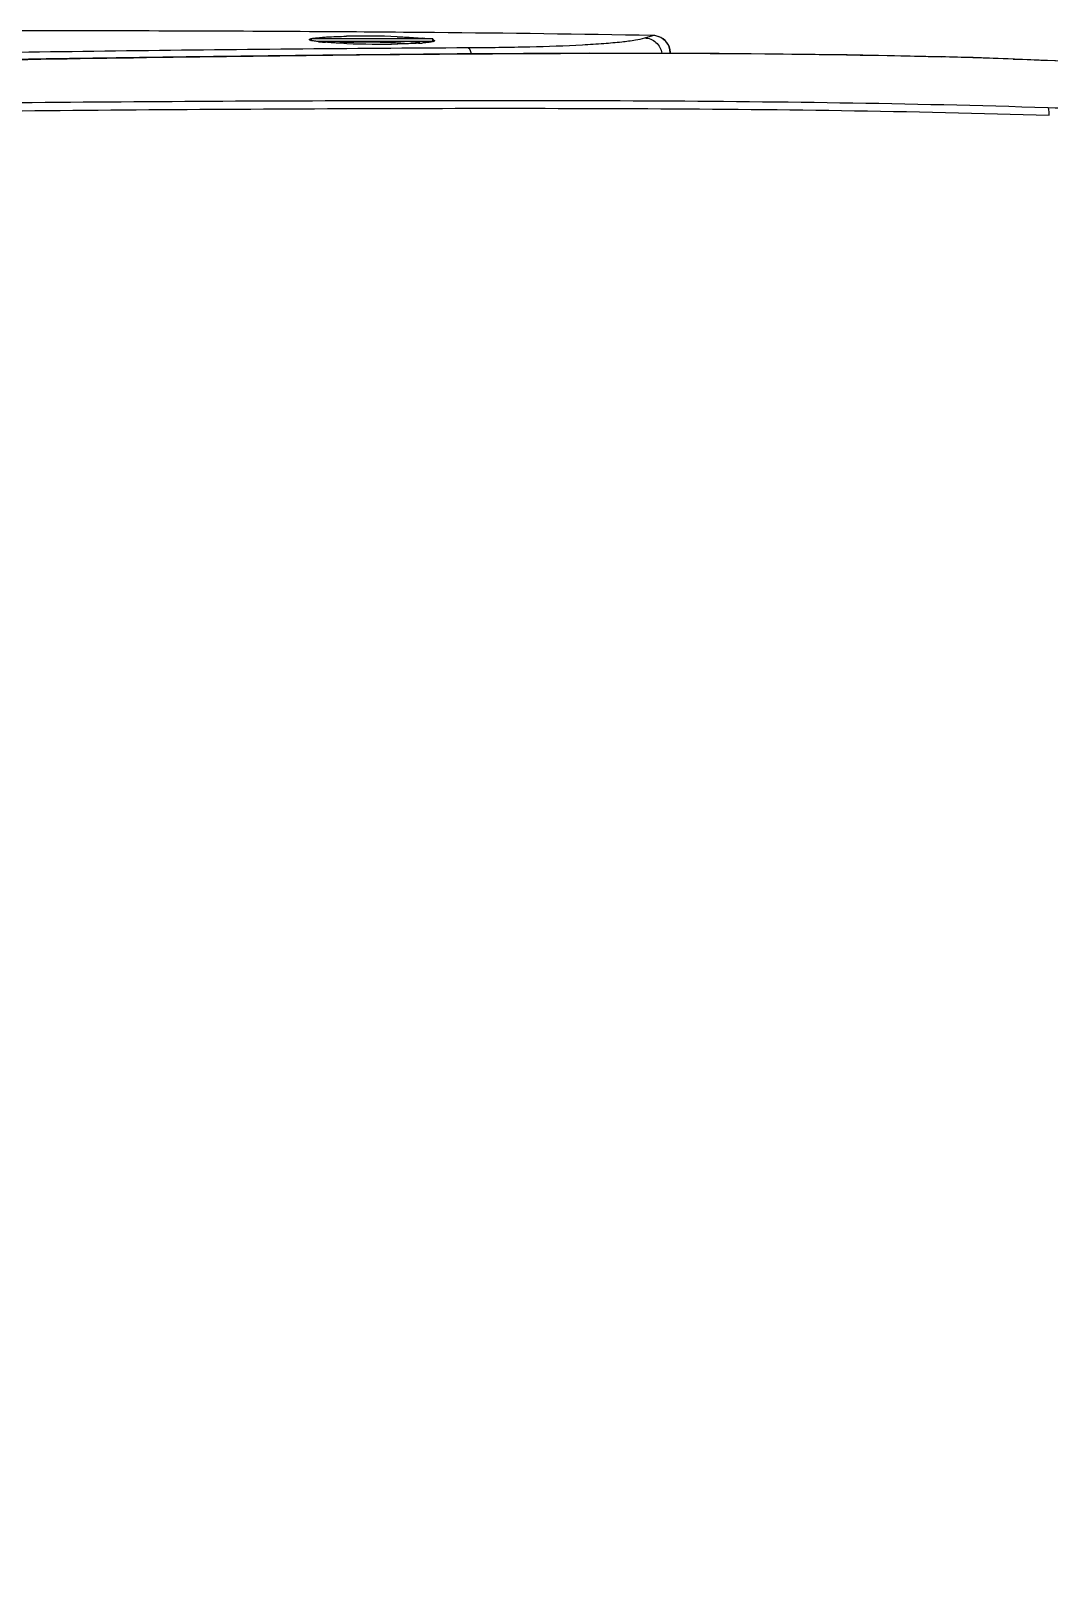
# Model space of a CAD drawing. Header units: millimetres. Extents: x 50 to 1286, y 47 to 781.
# Drawn here: x 173 to 287, y 609.5 to 781.4 of the extents above; entities that cross this region are included whole.
import ezdxf

# ---------------------------------------------------------------- set-up
doc = ezdxf.new("R2010")
doc.units = ezdxf.units.MM
doc.header["$LTSCALE"] = 20
doc.layers.add('00_COMPONENTS', color=7, linetype='Continuous')

msp = doc.modelspace()

# ---------------------------------------------------------------- linework, layer by layer
at = {"layer": '00_COMPONENTS', "color": 7, "linetype": 'Continuous'}
for p, q in [((204.395, 780.55), (217.995, 780.55)), ((204.395, 780.325), (204.395, 780.55)), ((204.395, 780.55), (204.395, 780.325)), ((217.995, 780.2), (217.995, 780.55)), ((217.995, 780.2), (217.995, 780.55)), ((206.395, 780.2), (205.159, 780.2)), ((215.995, 780.2), (206.395, 780.2)), ((217.995, 780.2), (215.995, 780.2))]:
    msp.add_line(p, q, dxfattribs=at)
at = {"layer": '00_COMPONENTS', "color": 9, "linetype": 'Continuous'}
for p, q in [((241.714, 780.614), (242.618, 780.881)), ((242.618, 780.881), (242.618, 780.883))]:
    msp.add_line(p, q, dxfattribs=at)
at = {"layer": '00_COMPONENTS', "color": 7, "linetype": 'Continuous'}
for points in [[(244.462, 779.596), (244.339, 779.861), (244.177, 780.106), (243.98, 780.324), (243.753, 780.512), (243.501, 780.664), (243.228, 780.779), (242.942, 780.852), (242.649, 780.883), (242.618, 780.884)], [(278.437, 778.402), (264.348, 778.73), (250.038, 778.881), (235.517, 778.9), (220.736, 778.827), (205.698, 778.683), (190.391, 778.49), (174.745, 778.255), (158.756, 777.979), (142.419, 777.662), (125.665, 777.304), (108.471, 776.904), (90.832, 776.475), (73.7, 776.062)], [(244.591, 778.895), (244.586, 779.03), (244.545, 779.317), (244.462, 779.596)], [(292.275, 777.869), (278.437, 778.402)]]:
    msp.add_lwpolyline(points, dxfattribs=at)
for centre, radius, start, end in [((167.225, -5638.542), 6419.959, 89.6700071, 89.9710152), ((178.405, -3568.625), 4350.011, 89.475799, 89.660237), ((210.317, 678.386), 102.429, 87.92592, 91.11358), ((214.946, 761.142), 19.526, 83.70077, 84.39431), ((193.192, -2030.163), 2811.479, 88.992674, 89.490287), ((204.717, 779.223), 1.347, 103.98424, 105.98594), ((204.74, 781.639), 1.36, 253.26413, 254.99329), ((207.377, 799.65), 19.576, 263.48984, 264.60395), ((208.315, 809.741), 29.711, 264.63245, 265.53119), ((212.309, 886.452), 106.535, 267.88224, 270.94901), ((214.863, 806.09), 26.121, 273.39603, 274.39916), ((217.647, 779.133), 1.318, 72.57594, 74.40858), ((217.683, 781.433), 1.281, 284.46021, 286.3174), ((217.757, 779.483), 0.951, 70.40785, 72.58426)]:
    msp.add_arc(centre, radius, start, end, dxfattribs=at)
at = {"layer": '00_COMPONENTS', "color": 9, "linetype": 'Continuous'}
for centre, radius, start, end in [((242.567, 778.882), 2, 82.45296, 88.55232), ((242.569, 778.882), 2, 0.37917, 82.4821), ((250.086, -148.963), 927.791, 88.249281, 88.465337), ((251.566, -100.804), 879.609, 87.95627, 88.249853)]:
    msp.add_arc(centre, radius, start, end, dxfattribs=at)
at = {"layer": '00_COMPONENTS', "color": 7, "linetype": 'Continuous'}
for points, knots in [([(204.479, 780.55), (204.543, 780.563), (204.889, 780.621), (205.24, 780.652), (205.525, 780.675)], [0, 0, 0, 0, 0.1852755, 1, 1, 1, 1]), ([(205.525, 780.675), (205.719, 780.69), (206.652, 780.752), (207.586, 780.781), (208.326, 780.796)], [0, 0, 0, 0, 0.2080962, 1, 1, 1, 1]), ([(214.024, 780.748), (214.295, 780.738), (215.24, 780.697), (216.183, 780.64), (216.854, 780.574)], [0, 0, 0, 0, 0.2875496, 1, 1, 1, 1]), ([(204.195, 780.429), (204.195, 780.449), (204.254, 780.492), (204.307, 780.507), (204.346, 780.518)], [0, 0, 0, 0, 0.3262577, 1, 1, 1, 1]), ([(204.307, 780.35), (204.291, 780.356), (204.251, 780.372), (204.195, 780.4), (204.195, 780.429)], [0, 0, 0, 0, 0.379222, 1, 1, 1, 1]), ([(204.349, 780.337), (204.341, 780.339), (204.328, 780.343), (204.314, 780.348), (204.307, 780.35)], [0, 0, 0, 0, 0.5174443, 1, 1, 1, 1]), ([(205.157, 780.2), (205.075, 780.209), (204.818, 780.242), (204.56, 780.279), (204.388, 780.326)], [0, 0, 0, 0, 0.3161847, 1, 1, 1, 1]), ([(208.372, 779.99), (208.153, 779.999), (207.361, 780.031), (206.571, 780.076), (206, 780.12)], [0, 0, 0, 0, 0.2771162, 1, 1, 1, 1]), ([(207.172, 780.045), (207.728, 780.11), (209.084, 780.16), (211.23, 780.181), (213.365, 780.118), (214.707, 780.041), (215.251, 779.963)], [0, 0, 0, 0, 0.2074084, 0.5025109, 0.7961629, 1, 1, 1, 1]), ([(216.41, 780.015), (216.239, 780.005), (215.461, 779.964), (214.681, 779.943), (214.073, 779.932)], [0, 0, 0, 0, 0.2200241, 1, 1, 1, 1]), ([(216.544, 780.113), (216.454, 780.121), (216.063, 780.153), (215.671, 780.179), (215.368, 780.196)], [0, 0, 0, 0, 0.2293758, 1, 1, 1, 1]), ([(218.003, 780.193), (217.857, 780.155), (217.477, 780.1), (217.097, 780.064), (216.866, 780.046)], [0, 0, 0, 0, 0.3954054, 1, 1, 1, 1]), ([(218.195, 780.295), (218.195, 780.275), (218.136, 780.23), (218.082, 780.215), (218.043, 780.204)], [0, 0, 0, 0, 0.3294351, 1, 1, 1, 1]), ([(218.076, 780.379), (218.094, 780.373), (218.136, 780.355), (218.195, 780.326), (218.195, 780.295)], [0, 0, 0, 0, 0.3785609, 1, 1, 1, 1])]:
    msp.add_open_spline(points, degree=3, knots=knots, dxfattribs=at)
at = {"layer": '00_COMPONENTS', "color": 9, "linetype": 'Continuous'}
for points, knots in [([(221.918, 779.53), (224.234, 779.54), (228.511, 779.594), (233.589, 779.766), (237.013, 779.98), (238.988, 780.153), (240.512, 780.349), (241.371, 780.513), (241.714, 780.614)], [0, 0, 0, 0, 0.34991, 0.6463965, 0.7677688, 0.8681994, 0.9459971, 1, 1, 1, 1]), ([(241.714, 780.614), (242.165, 780.6), (243.09, 780.225), (243.543, 779.343), (243.611, 778.89)], [0, 0, 0, 0, 0.4962152, 1, 1, 1, 1]), ([(66.869, 777.006), (79.639, 777.275), (105.229, 777.847), (143.773, 778.62), (182.686, 779.208), (208.78, 779.473), (221.918, 779.53)], [0, 0, 0, 0, 0.247096, 0.4951795, 0.745822, 1, 1, 1, 1]), ([(85.295, 776.343), (100.759, 776.725), (131.84, 777.475), (178.799, 778.359), (226.546, 778.972), (258.685, 778.931), (274.933, 778.495)], [0, 0, 0, 0, 0.2446791, 0.4917569, 0.7428941, 1, 1, 1, 1]), ([(221.918, 779.53), (222.013, 779.507), (222.186, 779.252), (222.256, 779.005), (222.296, 778.838)], [0, 0, 0, 0, 0.3627022, 1, 1, 1, 1]), ([(282.935, 778.246), (291.21, 777.95), (307.779, 777.117), (332.589, 774.915), (357.302, 771.469), (381.763, 766.458), (405.888, 760.005), (429.624, 752.239), (452.87, 743.112), (475.493, 732.523), (493.621, 722.268), (507.513, 713.092), (520.928, 703.237), (536.646, 689.535), (553.144, 670.7), (566.529, 649.513), (574.48, 630.175), (578.721, 614.068), (580.813, 601.745), (581.898, 589.295), (582.03, 576.799), (581.203, 564.33), (579.395, 551.963), (576.51, 539.799), (571.234, 524.002), (562.07, 505.209), (547.453, 484.863), (530.018, 466.902), (510.469, 451.302), (489.443, 437.789), (467.343, 426.134), (444.467, 416.108), (421.034, 407.473), (397.146, 400.189), (376.93, 395.237), (360.604, 392.016), (344.194, 389.316), (323.56, 386.853), (298.749, 385.032), (282.198, 384.391), (273.942, 384.178)], [0, 0, 0, 0, 0.0311181, 0.0623407, 0.0935828, 0.1248433, 0.1561196, 0.1873892, 0.2186571, 0.2499252, 0.2811938, 0.2968314, 0.312472, 0.3437352, 0.374995, 0.406247, 0.437498, 0.4531365, 0.4687748, 0.4844169, 0.5000562, 0.5156973, 0.5313375, 0.5469748, 0.5626153, 0.593866, 0.6251215, 0.6563828, 0.6876488, 0.7189164, 0.750184, 0.7814537, 0.8127207, 0.8439929, 0.8752667, 0.8908983, 0.9065236, 0.9377597, 0.9689597, 1, 1, 1, 1]), ([(103.985, 772.245), (119, 772.615), (149.174, 773.203), (186.983, 773.534), (217.441, 773.638), (240.454, 773.619), (263.595, 773.412), (279.065, 773.08), (286.822, 772.827)], [0, 0, 0, 0, 0.2464224, 0.4951229, 0.6203288, 0.7461393, 0.8726758, 1, 1, 1, 1]), ([(104.309, 771.279), (119.313, 771.661), (149.464, 772.271), (187.245, 772.624), (217.679, 772.745), (240.667, 772.738), (263.775, 772.538), (279.221, 772.206), (286.964, 771.954)], [0, 0, 0, 0, 0.2464825, 0.4952528, 0.620493, 0.7462969, 0.8727769, 1, 1, 1, 1]), ([(286.821, 772.827), (291.116, 772.687), (299.718, 772.335), (312.623, 771.49), (325.538, 770.312), (342.771, 768.276), (364.252, 764.77), (389.739, 758.84), (414.853, 751.338), (439.488, 742.321), (459.51, 733.509), (475.103, 725.574), (490.356, 717), (508.641, 704.938), (525.405, 690.794), (537.524, 678.155), (545.864, 668), (553.319, 657.175), (559.744, 645.706), (565.064, 633.685), (569.23, 621.215), (572.165, 608.4), (573.905, 595.372), (574.516, 582.245), (574.055, 569.113), (572.474, 556.065), (568.792, 538.944), (562.619, 522.441), (554.256, 507.055), (544.501, 492.502), (530.047, 475.961), (510.074, 458.836), (488.237, 444.199), (465.118, 431.729), (441.139, 421.046), (416.54, 411.922), (391.458, 404.306), (370.216, 399.286), (353.085, 396.113), (340.197, 394.154), (327.286, 392.575), (314.369, 391.346), (301.458, 390.471), (284.304, 389.711), (262.958, 389.284), (237.485, 389.048), (220.564, 389.06), (212.137, 389.086)], [0, 0, 0, 0, 0.015431, 0.0309086, 0.04643, 0.0619906, 0.0932083, 0.1245234, 0.1558824, 0.1872628, 0.2186575, 0.2343608, 0.2500657, 0.281468, 0.3128683, 0.3285772, 0.3442871, 0.3599983, 0.3757092, 0.3914197, 0.4071311, 0.4228419, 0.4385522, 0.4542622, 0.469972, 0.485681, 0.50139, 0.5327761, 0.5484888, 0.5642012, 0.5956, 0.6270032, 0.6584097, 0.6898126, 0.7212081, 0.7525929, 0.7839563, 0.8152729, 0.8309031, 0.8465052, 0.8620724, 0.8775993, 0.893087, 0.9085308, 0.9392482, 0.9697393, 1, 1, 1, 1]), ([(286.964, 771.954), (286.964, 772.054), (286.958, 772.243), (286.931, 772.503), (286.889, 772.69), (286.854, 772.804), (286.822, 772.827)], [0, 0, 0, 0, 0.3348943, 0.6367498, 0.8691902, 1, 1, 1, 1])]:
    msp.add_open_spline(points, degree=3, knots=knots, dxfattribs=at)

doc.saveas('drawing.dxf')
